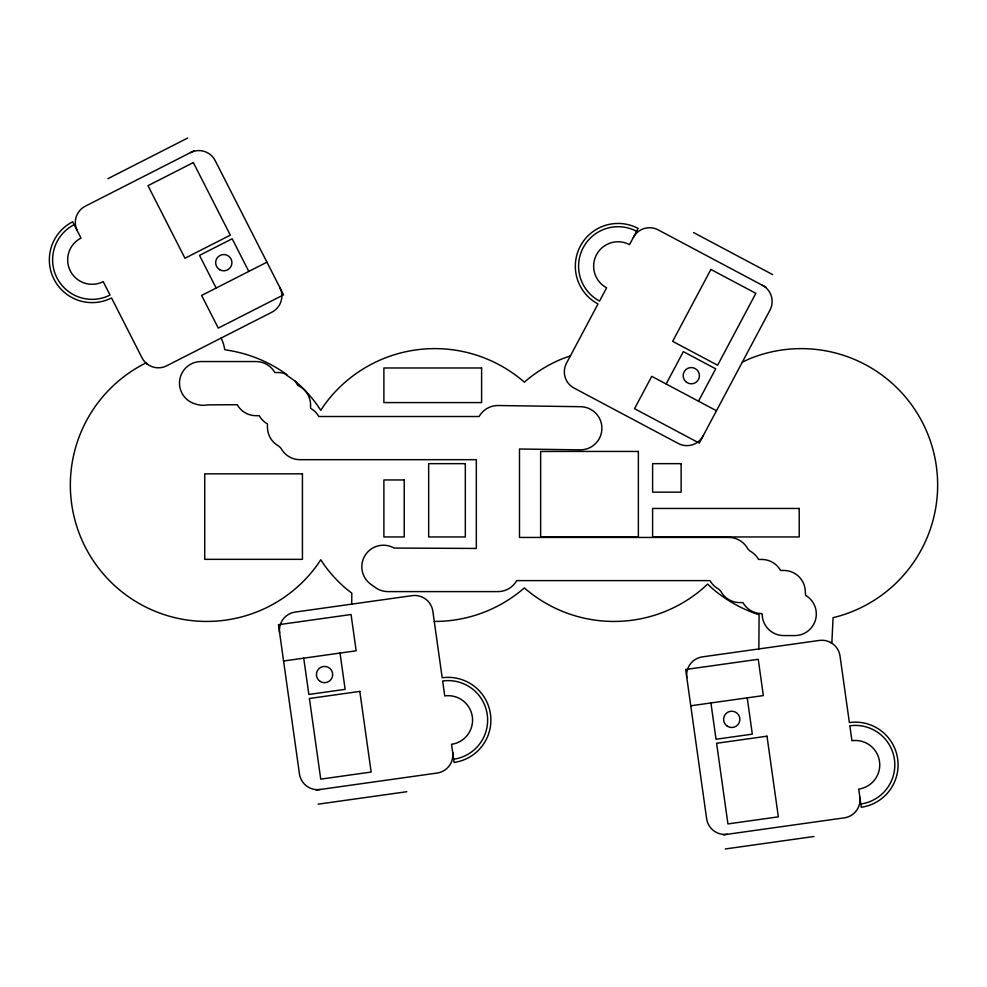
<?xml version="1.0" encoding="UTF-8"?>
<svg xmlns="http://www.w3.org/2000/svg" width="987" height="987" viewBox="0 0 987 987"><rect width="100%" height="100%" fill="white"/><g stroke="black" fill="none" stroke-linecap="round" stroke-linejoin="round"><path stroke-width="1.48" d="M666.139 383.98L683.337 351.631L715.698 368.83L698.488 401.191M107.879 178.709L187.69 138.032M194.168 150.727L85.326 206.184A18.321 18.321 0 0 0 77.319 230.835M266.946 262.172L201.632 295.446L218.275 328.103L283.577 294.829L215.178 160.585A18.321 18.321 0 0 0 190.54 152.578M742.335 362.106L749.047 359.009A136.403 136.403 0 0 1 930.975 442.879A136.403 136.403 0 0 1 833.09 617.665L831.831 643.265L830.486 642.401M570.437 355.801L561.739 359.009A136.403 136.403 0 0 0 525.343 381.303L524.356 382.228L523.369 381.303A136.403 136.403 0 0 0 324.415 404.855L320.763 410.321L317.111 404.855A136.403 136.403 0 0 0 295.347 381.303L284.293 373.468A21.578 21.578 0 0 0 278.026 372.543L274.818 372.543L273.979 371.137A21.578 21.578 0 0 0 256.04 361.55L201.064 361.55A21.578 21.578 0 0 0 192.996 403.14A44.353 44.353 0 0 0 197.153 404.473A21.578 21.578 0 0 0 207.628 404.88L237.25 404.707L238.089 406.113A21.578 21.578 0 0 0 256.04 415.7L259.236 415.7L260.087 417.106A21.578 21.578 0 0 0 266.034 423.065L267.44 423.904L267.44 427.1A21.578 21.578 0 0 0 278.852 446.136L280.987 448.271A21.578 21.578 0 0 0 300.011 459.683L476.326 459.683L476.326 548.439L394.146 548.069A21.578 21.578 0 0 0 365.239 555.15A21.578 21.578 0 0 0 370.902 584.366L375.455 587.61A21.578 21.578 0 0 0 387.965 591.608L497.904 591.608A21.578 21.578 0 0 0 515.856 582.009L516.694 580.615L709.998 580.615L710.837 582.009A21.578 21.578 0 0 0 718.61 589.054L720.744 591.188A21.578 21.578 0 0 0 739.769 602.601L742.977 602.601L743.816 604.007A21.578 21.578 0 0 0 761.767 613.593L762.174 614A21.578 21.578 0 0 0 783.752 635.579L794.745 635.579A21.578 21.578 0 0 0 805.651 595.383L805.33 592.015A21.578 21.578 0 0 0 783.752 570.437L780.544 570.437L779.705 569.03A21.578 21.578 0 0 0 761.767 559.444L758.559 559.444L757.72 558.037A21.578 21.578 0 0 0 749.947 550.993L747.813 548.858A21.578 21.578 0 0 0 728.776 537.446L519.483 537.446L519.483 448.999L580.011 449.862A21.578 21.578 0 0 0 601.897 428.592A21.578 21.578 0 0 0 580.627 406.706L498.213 405.521A21.578 21.578 0 0 0 480.027 415.021L479.114 416.514L318.801 416.514L317.962 415.108A21.578 21.578 0 0 0 312.003 409.161L310.597 408.322L310.597 405.114A21.578 21.578 0 0 0 299.197 386.077L297.741 385.399L295.397 381.352M283.577 660.994L356.159 650.803L351.064 614.506L278.482 624.709L299.443 773.907A18.321 18.321 0 0 0 320.146 789.501M690.764 705.791L763.346 695.588L758.25 659.304L685.669 669.494L706.63 818.692A18.321 18.321 0 0 0 727.333 834.286M316.111 790.056L437.081 773.055A18.321 18.321 0 0 0 452.675 752.365M318.098 804.171L406.804 791.71M723.298 834.854L844.267 817.853A18.321 18.321 0 0 0 859.862 797.163M725.285 848.968L813.991 836.495M434.268 621.415L434.773 621.44A136.403 136.403 0 0 0 523.369 588.758L524.356 587.845L525.343 588.758A136.403 136.403 0 0 0 702.522 588.758L707.593 584.082L712.651 588.758A136.403 136.403 0 0 0 759.089 614.765L758.867 648.928M693.602 232.574L772.698 274.633M766.011 287.217L658.156 229.86A18.321 18.321 0 0 0 633.37 237.435M716.463 410.752L651.753 376.343L634.542 408.692L699.265 443.101L769.996 310.078A18.321 18.321 0 0 0 762.42 285.305M147.569 364.326L145.977 362.957L144.83 363.487A136.403 136.403 0 0 0 103.03 573.62A136.403 136.403 0 0 0 317.111 565.206L320.763 559.74L324.415 565.206A136.403 136.403 0 0 0 346.19 588.758L351.816 593.187L351.705 604.143M221.039 338.109L221.68 339.318A36.642 36.642 0 0 1 224.715 349.632L228.096 350.299A136.403 136.403 0 0 1 286.933 374.678M248.798 271.413L232.167 238.768L199.51 255.399L216.153 288.056M747.221 697.858L752.316 734.143L716.031 739.251L710.924 702.954M340.034 653.061L345.129 689.358L308.845 694.453L303.737 658.169M860.824 804.01A39.492 39.492 0 0 0 894.432 759.398A39.492 39.492 0 0 0 849.832 725.79L851.929 740.706A24.428 24.428 0 0 1 879.516 761.495A24.428 24.428 0 0 1 858.727 789.094L861.269 807.243A42.749 42.749 0 0 0 897.664 758.954A42.749 42.749 0 0 0 849.375 722.558L840.023 656.034A18.321 18.321 0 0 0 819.333 640.44L702.399 656.873A18.321 18.321 0 0 0 686.804 677.563M636.627 231.328A39.492 39.492 0 0 0 583.206 247.663A39.492 39.492 0 0 0 599.541 301.072L606.61 287.772A24.428 24.428 0 0 1 596.506 254.732A24.428 24.428 0 0 1 629.546 244.628L638.157 228.453A42.749 42.749 0 0 0 580.331 246.133A42.749 42.749 0 0 0 598.011 303.947L566.464 363.278A18.321 18.321 0 0 0 574.039 388.051L678.303 443.496A18.321 18.321 0 0 0 703.089 435.909M453.638 759.225A39.492 39.492 0 0 0 487.257 714.613A39.492 39.492 0 0 0 442.645 680.993L444.742 695.921A24.428 24.428 0 0 1 472.329 716.71A24.428 24.428 0 0 1 451.54 744.297L454.094 762.445A42.749 42.749 0 0 0 490.477 714.156A42.749 42.749 0 0 0 442.188 677.773L432.837 611.237A18.321 18.321 0 0 0 412.147 595.642L295.212 612.076A18.321 18.321 0 0 0 279.617 632.778M74.173 224.666A39.492 39.492 0 0 0 56.913 277.791A39.492 39.492 0 0 0 110.038 295.051L103.191 281.628A24.428 24.428 0 0 1 70.336 270.956A24.428 24.428 0 0 1 81.008 238.089L72.693 221.767A42.749 42.749 0 0 0 54.014 279.272A42.749 42.749 0 0 0 111.519 297.951L142.017 357.812A18.321 18.321 0 0 0 166.655 365.819L271.869 312.213A18.321 18.321 0 0 0 279.876 287.575M710.899 269.439L672.665 341.342L717.611 365.239L755.845 293.336L710.899 269.439M193.341 162.571L147.988 185.679L184.964 258.249L230.316 235.14L193.341 162.571M359.811 691.406L309.412 698.488L320.738 779.138L371.149 772.044L359.811 691.406M766.998 736.191L716.599 743.273L727.925 823.923L778.336 816.841L766.998 736.191M481.607 367.978L383.881 367.978L383.881 402.585L481.607 402.585L481.607 367.978M638.367 451.441L540.642 451.441L540.642 536.953L638.367 536.953L638.367 451.441M465.321 463.656L428.666 463.656L428.666 536.953L465.321 536.953L465.321 463.656M681.129 463.656L652.617 463.656L652.617 492.168L681.129 492.168L681.129 463.656M302.441 473.846L204.716 473.846L204.716 559.345L302.441 559.345L302.441 473.846M404.238 479.953L383.881 479.953L383.881 536.953L404.238 536.953L404.238 479.953M799.211 508.453L652.617 508.453L652.617 536.953L799.211 536.953L799.211 508.453M727.271 726.173A8.143 8.143 0 0 0 739.868 719.819A8.143 8.143 0 0 0 728.073 712.083A8.143 8.143 0 0 0 727.271 726.173M686.57 382.314A8.143 8.143 0 0 0 699.401 376.466A8.143 8.143 0 0 0 687.914 368.274A8.143 8.143 0 0 0 686.57 382.314M320.084 681.375A8.143 8.143 0 0 0 332.681 675.034A8.143 8.143 0 0 0 320.886 667.298A8.143 8.143 0 0 0 320.084 681.375M219.583 269.661A8.143 8.143 0 0 0 231.933 262.838A8.143 8.143 0 0 0 219.854 255.547A8.143 8.143 0 0 0 219.583 269.661"/></g></svg>
